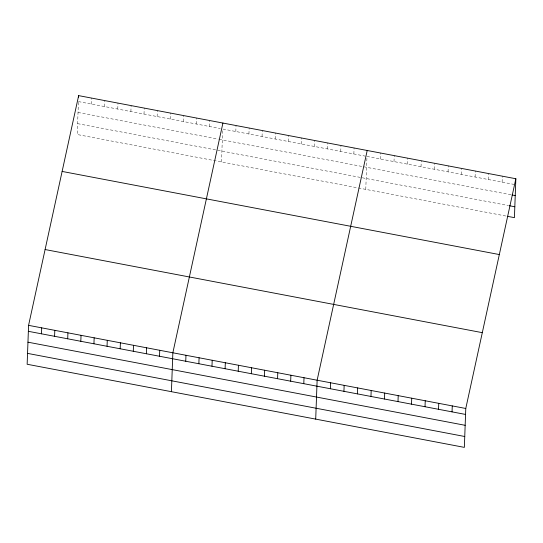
<?xml version="1.0" encoding="UTF-8"?>
<svg xmlns="http://www.w3.org/2000/svg" width="543" height="543" viewBox="0 0 543 543"><rect width="100%" height="100%" fill="white"/><g stroke="black" fill="none" stroke-linecap="round" stroke-linejoin="round"><path stroke-width="0.41" stroke-dasharray="2.71 2.04" d="M78.402 102.315L77.221 134.521L357.579 187.824M91.543 104.08L91.76 98.12M104.663 106.577L104.88 100.611M117.777 109.068L117.994 103.102M130.89 111.566L131.114 105.6M144.01 114.057L144.228 108.091M157.124 116.548L157.341 110.589M170.237 119.046L170.461 113.08M183.358 121.537L183.575 115.571M196.471 124.028L196.688 118.069M209.591 126.526L209.808 120.56M221.496 161.957L222.705 129.017L365.344 156.14M235.818 131.515L236.042 125.548M248.938 134.006L249.156 128.039M262.052 136.497L262.269 130.537M275.172 138.994L275.389 133.028M288.285 141.485L288.503 135.519M301.399 143.983L301.623 138.017M314.519 146.474L314.736 140.508M327.633 148.965L327.85 143.006M340.753 151.463L340.97 145.497M353.866 153.954L354.084 147.988M365.772 189.385L366.953 157.171M380.494 159.018L380.718 153.051M394.008 161.59L394.225 155.624M407.521 164.156L407.739 158.189M421.035 166.728L421.253 160.762M434.549 169.294L434.767 163.328M448.063 171.866L448.28 165.9M461.577 174.432L461.794 168.466M475.091 177.004L475.308 171.038M488.605 179.57L488.822 173.604M502.119 182.143L502.336 176.176M78.43 101.589L220.248 128.548M366.98 156.445L514.045 184.41M78.029 112.455L218.205 139.11M219.026 139.266L511.255 194.822M77.622 123.655L508.465 205.566M358.394 187.98L506.476 216.134"/><path stroke-width="0.81" d="M28.575 325.352L27.15 364.258L464.353 447.378L465.779 408.479L515.85 178.742L78.647 95.622L28.575 325.352L465.779 408.479M41.472 333.816L41.696 327.85M54.592 336.307L54.809 330.341M67.705 338.798L67.923 332.839M78.592 97.116L78.647 95.622M80.819 341.296L81.043 335.33M93.939 343.787L94.156 337.821M107.052 346.278L107.276 340.318M120.173 348.776L120.39 342.809M133.286 351.267L133.503 345.3M146.4 353.764L146.624 347.798M159.52 356.256L159.737 350.289M171.425 391.686L172.85 352.787L222.922 123.051M185.754 361.244L185.971 355.278M198.867 363.735L199.084 357.769M211.98 366.233L212.204 360.267M225.101 368.724L225.318 362.758M238.214 371.215L238.431 365.256M251.334 373.713L251.552 367.747M264.448 376.204L264.665 370.238M277.561 378.695L277.785 372.736M290.681 381.193L290.899 375.227M303.795 383.684L304.012 377.718M315.707 419.115L317.132 380.215L367.204 150.486M330.422 388.747L330.646 382.781M343.936 391.32L344.16 385.354M357.45 393.885L357.674 387.919M370.964 396.458L371.188 390.492M384.478 399.024L384.695 393.057M397.992 401.596L398.209 395.63M411.506 404.162L411.723 398.195M425.02 406.734L425.237 400.768M438.534 409.3L438.751 403.334M452.047 411.872L452.265 405.906M515.85 178.742L514.425 217.648L507.271 216.284M512.056 194.971L515.232 195.575M509.259 205.716L514.825 206.774M62.126 171.432L499.329 254.558M45.103 249.542L482.306 332.662M28.358 331.318L465.561 414.438M27.958 342.185L465.161 425.312M27.55 353.384L464.754 436.504"/></g></svg>
